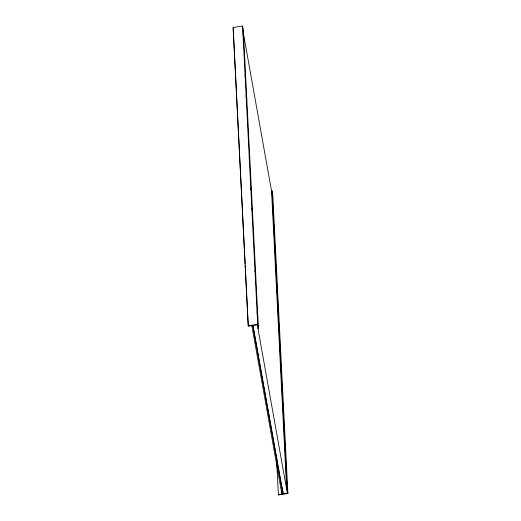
<?xml version="1.0" encoding="UTF-8"?>
<svg xmlns="http://www.w3.org/2000/svg" width="521" height="521" viewBox="0 0 521 521"><rect width="100%" height="100%" fill="white"/><g stroke="black" fill="none" stroke-linecap="round" stroke-linejoin="round"><path stroke-width="0.78" d="M272.034 190.966L287.143 489.232L286.667 489.31L271.558 191.038L272.034 190.966L272.789 195.225L287.898 493.491L278.416 494.95L278.344 494.527L287.351 493.14L257.296 324.817L248.283 326.205L248.211 325.775L233.102 27.509L242.584 26.05L243.34 30.309L258.449 328.575L257.98 328.647M242.871 30.381L243.34 30.309M248.211 325.775L257.693 324.316L242.584 26.05M282.773 493.407L252.867 325.938L251.917 326.081L281.822 493.55L282.773 493.407L282.48 487.728M243.04 31.338L272.242 194.874M233.102 27.509L233.174 27.932M257.693 324.316L258.449 328.575M287.143 489.232L287.898 493.491M253.024 325.475L283.085 493.797L282.962 491.355M281.737 491.928L281.822 493.55M276.736 462.83L278.416 494.95M243.033 33.631L243.112 35.252M244.596 64.513L244.681 66.141M245.13 75.076L245.215 76.704M246.159 95.395L246.244 97.023M249.292 157.16L249.37 158.788M250.855 188.048L250.94 189.67M251.884 208.361L251.969 209.989M253.447 239.25L253.532 240.871M255.01 270.132L255.095 271.754M256.579 301.014L256.658 302.642M257.113 311.578L257.192 313.206M233.219 28.746L245.117 263.619M245.196 265.248L248.243 325.391"/></g></svg>
